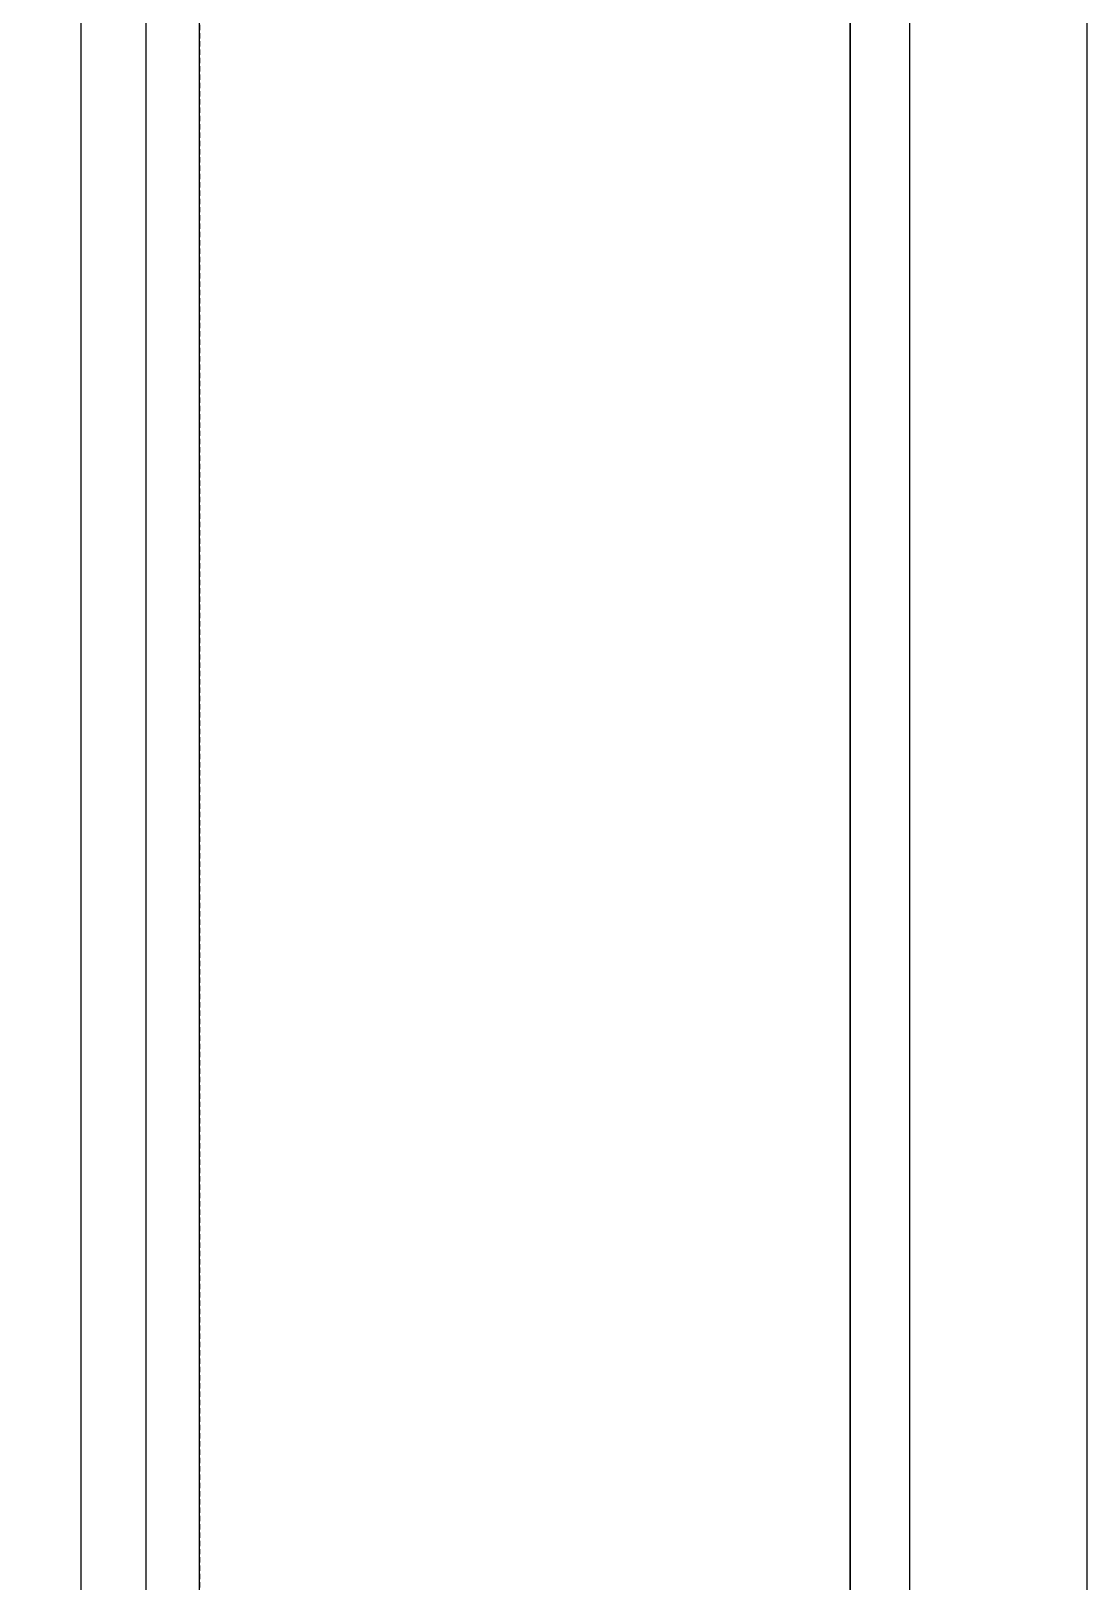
# Model space of a CAD drawing. Header units: millimetres. Extents: x 18456 to 179493, y -203649 to 469211.
# Drawn here: x 121070.2 to 121248.6, y 44918.7 to 45180.8 of the extents above; entities that cross this region are included whole.
import ezdxf

# ---------------------------------------------------------------- set-up
doc = ezdxf.new("R2010")
doc.units = ezdxf.units.MM
doc.linetypes.add('X-평면도(기본형)$0$HID', pattern=[2.8, 1.8, -1])
for name, color, linetype, true_color in [('X-평면도(기본형)$0$FIN', 9, 'Continuous', 0x808080), ('X-평면도(기본형)$0$FUR', 6, 'Continuous', 0xff00ff), ('X-평면도(기본형)$0$MC', 7, 'Continuous', 0x7f7fff), ('X-평면도(기본형)$0$W1', 2, 'Continuous', 0xffff00)]:
    doc.layers.add(name, color=color, linetype=linetype, true_color=true_color)

# ---------------------------------------------------------------- blocks, each defined once
blk = doc.blocks.new('X-평면도(기본형)$0$A$C5FEA68FE')
at = {"layer": 'X-평면도(기본형)$0$FUR', "ltscale": 1.5}
blk.add_open_spline([(0, -400), (0, 0), (0, 400)], degree=2, dxfattribs=at)
blk.add_open_spline([(9, -400), (9, -91.45999999996275), (9, 86.0800000000745), (9, 396.4133333333302), (9, 398.2066666667815), (9, 400)], degree=3, knots=[0, 0, 0, 0, 534.6, 534.6, 540, 540, 540, 540], dxfattribs=at)
blk = doc.blocks.new('X-평면도(기본형)$0$ba15002700')
at = {"layer": 'X-평면도(기본형)$0$FUR', "linetype": 'X-평면도(기본형)$0$HID', "ltscale": 0.5}
blk.add_line((110, -945.0000000000873), (110, -2700), dxfattribs=at)
at = {"layer": 'X-평면도(기본형)$0$FUR'}
blk.add_lwpolyline([(0, -2700), (130, -2700), (130, -945.0000000000873), (0, -945.0000000000873)], close=True, dxfattribs=at)
at = {"layer": 'X-평면도(기본형)$0$MC'}
blk.add_lwpolyline([(0, 0), (1500, 0), (1500, -2700), (0, -2700)], close=True, dxfattribs=at)
blk.add_blockref('X-평면도(기본형)$0$A$C5FEA68FE', (110.0000000000873, -1424.99999999984, 0.4010621945564553))

msp = doc.modelspace()

# ---------------------------------------------------------------- linework, layer by layer
at = {"layer": 'X-평면도(기본형)$0$FIN'}
msp.add_line((121218.6289707316, 46561.07750544022), (121218.6289707316, 43841.07750544039), dxfattribs=at)
at = {"layer": 'X-평면도(기본형)$0$W1'}
msp.add_line((121248.6289707316, 47171.07750544022), (121248.6289707315, 43811.07750544039), dxfattribs=at)

# ---------------------------------------------------------------- block references
at = {"xscale": -1}
msp.add_blockref('X-평면도(기본형)$0$ba15002700', (121208.6289707316, 46551.07750544022), dxfattribs=at)

doc.saveas('drawing.dxf')
